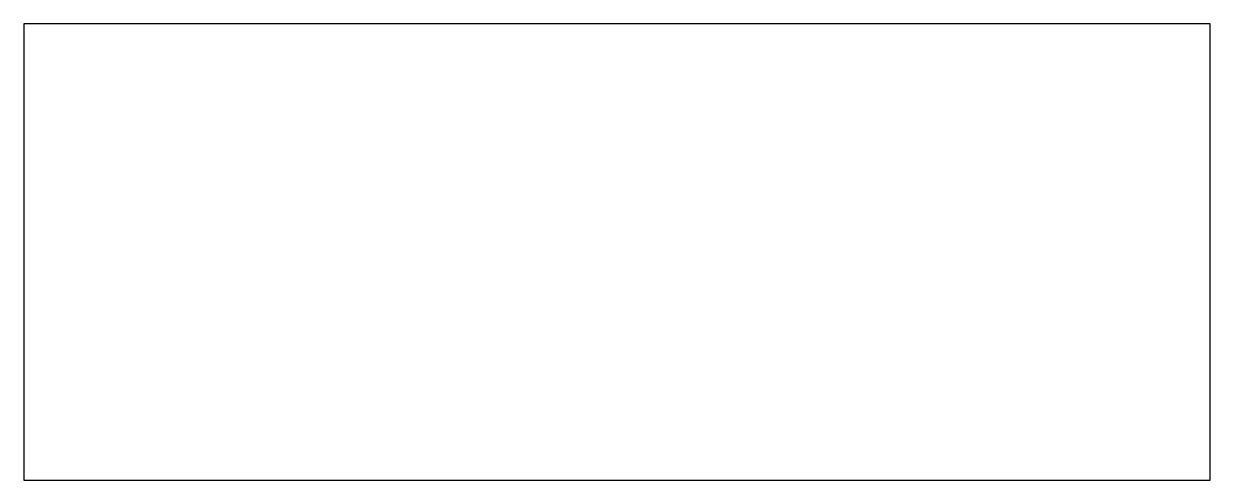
# Model space of a CAD drawing. Header units: millimetres. Extents: x -56 to 48, y -19 to 21.
import ezdxf

# ---------------------------------------------------------------- set-up
doc = ezdxf.new("R2010")
doc.units = ezdxf.units.MM

msp = doc.modelspace()

# ---------------------------------------------------------------- linework, layer by layer
at = {"color": 7, "linetype": 'Continuous', "lineweight": 25}
for p, q in [((48.12, 21.23), (-55.88, 21.23)), ((-55.88, 21.23), (-55.88, -18.77)), ((48.12, -18.77), (48.12, 21.23)), ((-55.88, -18.77), (48.12, -18.77))]:
    msp.add_line(p, q, dxfattribs=at)

doc.saveas('drawing.dxf')
